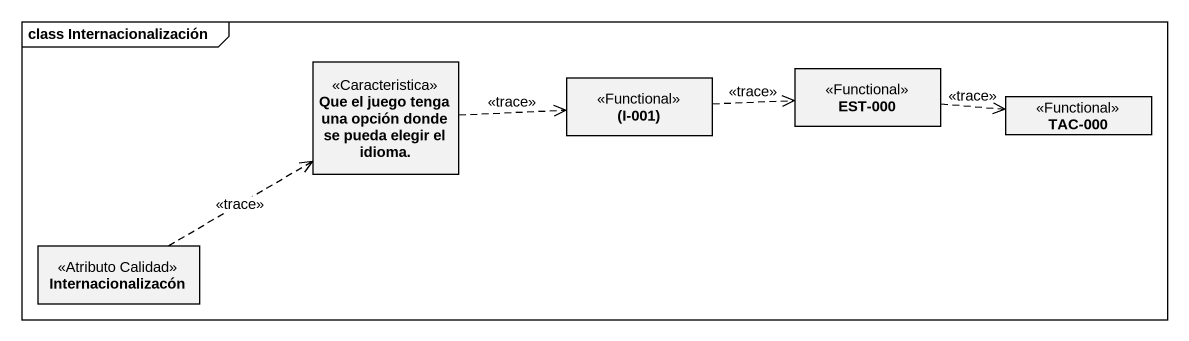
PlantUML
@startuml
mainframe class Internacionalización
hide circle
hide empty members
class "Que el juego tenga una opción donde se pueda elegir el idioma." as Que_el_juego_tenga_una <<Caracteristica>>
class "(I-001)" as I_001 <<Functional>>
class "EST-000" as EST_000 <<Functional>>
class "TAC-000" as TAC_000 <<Functional>>
class Internacionalizacón <<Atributo Calidad>>
Que_el_juego_tenga_una .right.> I_001 : <<trace>>
I_001 .right.> EST_000 : <<trace>>
EST_000 .right.> TAC_000 : <<trace>>
Internacionalizacón .right.> Que_el_juego_tenga_una : <<trace>>
@enduml
